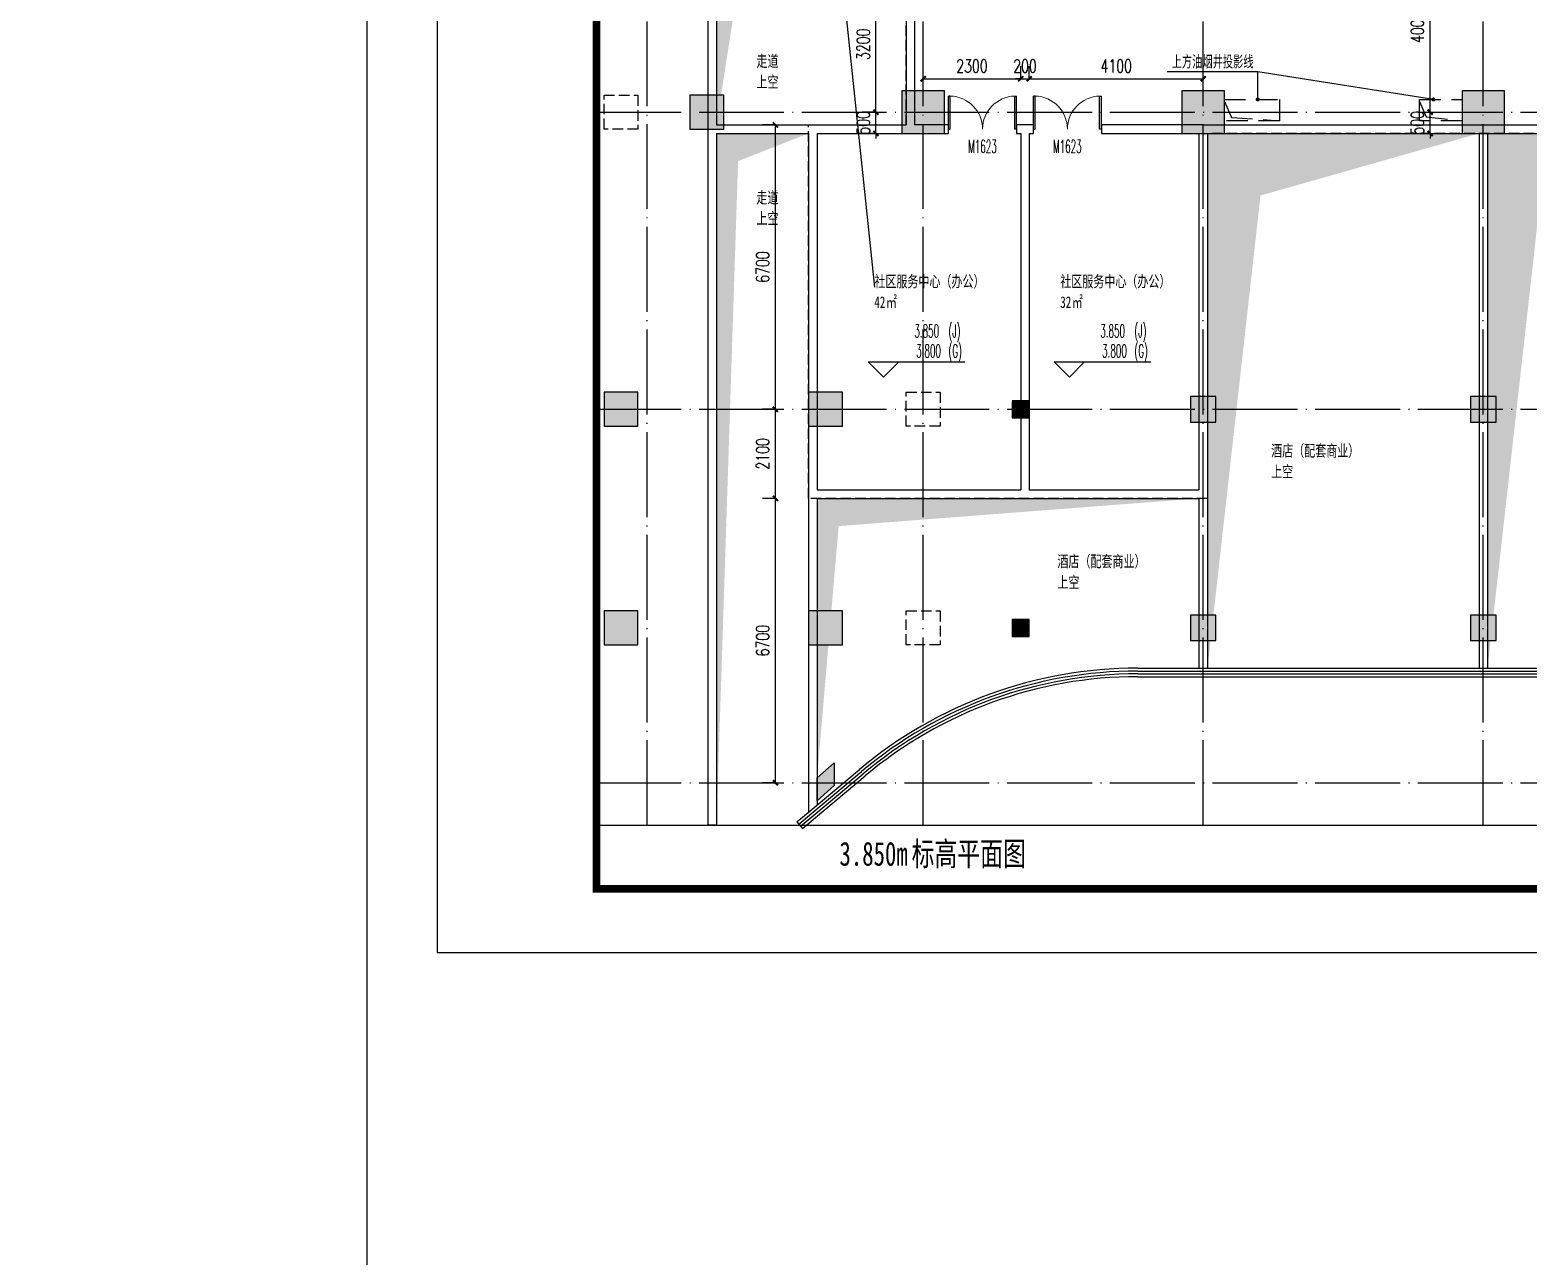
# Model space of a CAD drawing. Header units: millimetres. Extents: x 12325263 to 13848842, y -1463133 to 573208.
# Drawn here: x 12460894 to 12496196, y -671259 to -642370 of the extents above; entities that cross this region are included whole.
import ezdxf
from ezdxf.enums import TextEntityAlignment as Align
from ezdxf.xclip import XClip

# ---------------------------------------------------------------- set-up
doc = ezdxf.new("R2010")
doc.units = ezdxf.units.MM
doc.header["$LTSCALE"] = 1000
doc.header["$XCLIPFRAME"] = 0
for name, pattern in [('ACAD_ISO02W100', [15, 12, -3]), ('ACAD_ISO12W100', [22, 12, -3, 0.5, -3, 0.5, -3]), ('DASH', [0.35, 0.25, -0.1]), ('DASHED2', [0.375, 0.25, -0.125]), ('DOTE', [2.42, 2, -0.2, 0.02, -0.2])]:
    doc.linetypes.add(name, pattern=pattern)
for name, color, linetype in [('12#楼首层平面图$0$CURTWALL', 2, 'Continuous'), ('A-ANNO-ELEV', 3, 'Continuous'), ('A-ANNO-TEXT', 7, 'Continuous'), ('A-AXIS', 16, 'DOTE'), ('A-COLS', 6, 'Continuous'), ('A-WALL', 5, 'Continuous'), ('A-WALL-PATT', 8, 'Continuous'), ('AXIS', 3, 'Continuous'), ('PUB_DIM', 83, 'Continuous'), ('PUB_HATCH', 8, 'Continuous'), ('PUB_TEXT', 7, 'Continuous'), ('s-首层组合pm$0$hs$0$首二层+地下室_04(1)$0$0F$0$12#楼首层平面图$0$CURTWALL', 2, 'Continuous'), ('s-首层组合pm$0$用地红线', 1, 'Continuous'), ('TITLIN1', 7, 'Continuous'), ('WINDOW', 4, 'Continuous'), ('WINDOW_TEXT', 7, 'Continuous'), ('建筑-楼板开洞', 251, 'Continuous'), ('投影线', 6, 'ACAD_ISO02W100'), ('用地红线', 1, 'Continuous'), ('结构边线', 21, 'DASH')]:
    doc.layers.add(name, color=color, linetype=linetype)
doc.layers.add('20230727修改', color=6, linetype='Continuous', plot=False)
doc.styles.add('_TCH_DIM', font='SIMPLEX.shx', dxfattribs={"width": 0.7, "bigfont": 'GBCBIG.shx'})
doc.styles.add('_TCH_DIM_T3', font='SIMPLEX.shx', dxfattribs={"width": 0.705882, "bigfont": 'GBCBIG.shx'})
doc.styles.add('_TCH_WINDOW', font='SIMPLEX', dxfattribs={"width": 0.7, "height": 3.5, "bigfont": 'GBCBIG'})
doc.styles.add('ACHT', font='simhei.ttf')
doc.styles.add('TITXC', font='simhei.ttf')
doc.styles.add('TITXV', font='', dxfattribs={"width": 0.7})
doc.styles.add('宋体', font='', dxfattribs={"width": 0.65})
doc.styles.add('黑体', font='simhei.ttf', dxfattribs={"width": 0.7})
doc.styles.get('TITXV').set_extended_font_data('SimSun')
doc.styles.get('宋体').set_extended_font_data('SimSun')
doc.dimstyles.new('_TCH_ARCH&&120', dxfattribs={"dimtxt": 306, "dimasz": 120, "dimexe": 300, "dimexo": 360, "dimgap": 147, "dimtad": 1, "dimdec": 0, "dimzin": 0, "dimdsep": 46, "dimtxsty": '_TCH_DIM_T3', "dimblk": 'ARCHTICK', "dimcen": 0.09, "dimclrt": 7, "dimazin": 2, "dimtfac": 1, "dimtdec": 0, "dimtix": 1, "dimtmove": 2, "dimatfit": 3, "dimfxl": 1, "dimfxlon": 1, "dimtolj": 1, "dimtzin": 0, "dimarcsym": 0})

# ---------------------------------------------------------------- blocks, each defined once
blk = doc.blocks.new('横向图框_A0')
at = {"layer": 'TITLIN1'}
blk.add_lwpolyline([(0, 0), (1189, 0), (1189, 841), (0, 841)], close=True, dxfattribs=at)
at = {"layer": 'TITLIN1', "const_width": 1.2}
blk.add_lwpolyline([(25, 10), (1179, 10), (1179, 831), (25, 831)], close=True, dxfattribs=at)
blk.add_lwpolyline([(25, 10), (1179, 10), (1179, 831), (25, 831)], close=True, dxfattribs=at)
at = {"style": 'TITXV', "width": 0.8}
for tag, p in [('智能化', (9.38, 781)), ('暖通', (3.13, 781)), ('给排水', (15.63, 705)), ('建筑', (3.13, 705)), ('结构', (9.38, 705)), ('电气', (21.88, 705))]:
    blk.add_attdef(tag, text='', height=2.5, rotation=90, dxfattribs=at).set_placement(p, align=Align.MIDDLE_CENTER)
for tag, height, style, p in [('总工程师', 3, 'ACHT', (1143.11, 210.3)), ('审定', 3, 'ACHT', (1143.11, 202.3)), ('审核', 3, 'ACHT', (1143.11, 194.3)), ('设计总负责人1', 3, 'ACHT', (1143.11, 186.3)), ('设计总负责人2', 3, 'ACHT', (1143.11, 178.3)), ('设计总负责人3', 3, 'ACHT', (1143.11, 170.3)), ('专业负责人1', 3, 'ACHT', (1143.11, 162.3)), ('专业负责人2', 3, 'ACHT', (1143.11, 154.3)), ('专业负责人3', 3, 'ACHT', (1143.11, 146.3)), ('校核1', 3, 'ACHT', (1143.11, 138.3)), ('校核2', 3, 'ACHT', (1143.11, 130.3)), ('设计1', 3, 'ACHT', (1143.11, 122.3)), ('设计2', 3, 'ACHT', (1143.11, 114.3)), ('工程编号', 3, 'TITXC', (1142.31, 74.79)), ('专业', 3, 'TITXC', (1170.43, 74.79)), ('设计阶段', 3, 'TITXC', (1155.54, 67.78)), ('图号', 5, 'TITXC', (1140.34, 32.75)), ('出图日期', 3, 'ACHT', (1144.35, 24.29))]:
    blk.add_attdef(tag, text='', height=height, dxfattribs=dict(style=style)).set_placement(p, align=Align.MIDDLE_CENTER)
at = {"style": 'TITXC', "flags": 1}
for tag, height, p in [('建设单位', 3, (1149.82, 102.29)), ('工程名称', 3, (1149.82, 86.29)), ('图纸名称', 5, (1149.82, 51.04))]:
    blk.add_attdef(tag, text='', height=height, dxfattribs=at).set_placement(p, align=Align.MIDDLE_CENTER)
at = {"style": 'ACHT', "width": 0.8}
for tag, p in [('版本号', (1172.76, 32.79)), ('序号', (1172.76, 24.29))]:
    blk.add_attdef(tag, text='', height=3, dxfattribs=at).set_placement(p, align=Align.MIDDLE_CENTER)
blk = doc.blocks.new('*U20')
blk.add_blockref('横向图框_A0', (0, 0))
blk = doc.blocks.new('A$C15443CC7')
at = {"xscale": 150, "yscale": 150, "zscale": 150}
blk.add_blockref('*U20', (0, 0), dxfattribs=at)
blk = doc.blocks.new('A$C3A5F05FE')
at = {"layer": 's-首层组合pm$0$用地红线', "ltscale": 0.6, "flags": 128}
blk.add_lwpolyline([(197886.4, 32762.1, -0.027114), (199403.7, 218827), (137086.2, 200260.3), (123429.2, 236271.4), (73627.1, 219925.4), (9995.9, 210183.4), (0, 209646.1), (1380.8, 8270.4), (11298.7, 0), (197886.4, 32762)], format="xyb", close=True, dxfattribs=at)
blk = doc.blocks.new('asdfadgf')
at = {"layer": '投影线', "linetype": 'DASHED2', "ltscale": 2}
blk.add_line((-14329, -49963), (36430, -50109), dxfattribs=at)
blk.add_lwpolyline([(-14330, -50163), (36430, -50309)], dxfattribs=at)
blk = doc.blocks.new('_FZH')
blk.add_lwpolyline([(-0.5, -0.5), (0.5, -0.5), (0.5, 0.5), (-0.5, 0.5)], close=True)
at = {"layer": 'PUB_HATCH'}
blk.add_solid([(-0.5, -0.5), (0.5, -0.5), (-0.5, 0.5), (0.5, 0.5)], dxfattribs=at)
blk = doc.blocks.new('asfasfsdgdsfhsghh')
at = {"layer": 'A-WALL-PATT'}
blk.add_hatch(color=256, dxfattribs=at).paths.add_polyline_path([(-41600, 50970), (-41600, 50434), (-42000, 50077), (-42000, 50613)])
at = {"layer": 'A-COLS', "linetype": 'DASH'}
for points in [[(-47020, 66700), (-46220, 66700), (-46220, 65900), (-47020, 65900)], [(-39900, 59700), (-39100, 59700), (-39100, 58900), (-39900, 58900)], [(-39900, 54550), (-39100, 54550), (-39100, 53750), (-39900, 53750)]]:
    blk.add_lwpolyline(points, close=True, dxfattribs=at)
at = {"layer": 'A-COLS'}
blk.add_lwpolyline([(-41600, 50970), (-41600, 50434), (-42000, 50077), (-42000, 50613)], close=True, dxfattribs=at)
at = {"layer": 'A-COLS', "rotation": 270}
for p, xscale, yscale, zscale in [((-39500, 66300), 1000, 1000, 1000), ((-32900, 66300), 1000, 1000, 1000), ((-26300, 66300), 1000, 1000, 1000), ((-44600, 66300), 800, 800, 800), ((-46620, 59300), 800, 800, 800), ((-41800, 59300), 800, 800, 800), ((-37200, 59300), 400, 400, 400), ((-32900, 59300), 600, 600, 600), ((-26300, 59300), 600, 600, 600), ((-46620, 54150), 800, 800, 800), ((-41800, 54150), 800, 800, 800), ((-32900, 54150), 600, 600, 600), ((-26300, 54150), 600, 600, 600), ((-37200, 54150), 400, 400, 400)]:
    blk.add_blockref('_FZH', p, dxfattribs=dict(at, xscale=xscale, yscale=yscale, zscale=zscale))
blk = doc.blocks.new('qlzw')
at = {"layer": 'A-AXIS'}
for p, q in [((12424866.8, 979489.8), (12424866.8, 1082089.8)), ((12431366.8, 979489.8), (12431366.8, 1082089.8)), ((12437966.8, 979489.8), (12437966.8, 1082089.8)), ((12444566.8, 979489.8), (12444566.8, 1082089.8)), ((12411416.8, 1062289.8), (12486866.8, 1062289.8)), ((12411416.8, 1055289.8), (12486866.8, 1055289.8)), ((12411416.8, 1046489.8), (12486866.8, 1046489.8))]:
    blk.add_line(p, q, dxfattribs=at)
blk = doc.blocks.new('A$C6B964159')
at = {"layer": '用地红线', "linetype": 'ACAD_ISO12W100', "ltscale": 0.6, "flags": 128}
blk.add_lwpolyline([(199.938, 32.765, -0.027114), (201.453, 218.83), (139.136, 200.262), (125.478, 236.273), (75.677, 219.926), (12.046, 210.184), (2.05, 209.646), (3.433, 8.27), (13.351, 0), (199.938, 32.765)], format="xyb", close=True, dxfattribs=at)
blk = doc.blocks.new('_ArchTick')
at = {"color": 0, "linetype": 'ByBlock', "const_width": 0.4}
blk.add_lwpolyline([(-0.5, -0.5), (0.5, 0.5)], dxfattribs=at)
blk = doc.blocks.new('*D4965')
at = {"layer": 'Defpoints', "color": 0, "transparency": 16777216}
for p in [(12484242, -643520), (12481942, -644808), (12484242, -644808)]:
    blk.add_point(p, dxfattribs=at)
at = {"layer": 'PUB_DIM', "color": 0, "lineweight": -2, "transparency": 16777216}
for p, q in [((12481942, -643521), (12481942, -643220)), ((12481942, -643520), (12484242, -643520)), ((12484242, -643521), (12484242, -643220))]:
    blk.add_line(p, q, dxfattribs=at)
at = {"layer": 'PUB_DIM', "color": 0, "lineweight": -2, "transparency": 16777216, "xscale": 120, "yscale": 120, "zscale": 120, "rotation": 180}
blk.add_blockref('_ArchTick', (12481942, -643520), dxfattribs=at)
at = {"layer": 'PUB_DIM', "color": 0, "lineweight": -2, "transparency": 16777216, "xscale": 120, "yscale": 120, "zscale": 120}
blk.add_blockref('_ArchTick', (12484242, -643520), dxfattribs=at)
at = {"layer": 'PUB_DIM', "color": 7, "transparency": 16777216, "insert": (12483092, -643220), "char_height": 306, "attachment_point": 5, "style": '_TCH_DIM_T3'}
blk.add_mtext('\\A1;2300', dxfattribs=at)
blk = doc.blocks.new('*D4966')
at = {"layer": 'Defpoints', "color": 0, "transparency": 16777216}
for p in [(12484442, -643520), (12484242, -644808), (12484442, -644808)]:
    blk.add_point(p, dxfattribs=at)
at = {"layer": 'PUB_DIM', "color": 0, "lineweight": -2, "transparency": 16777216}
for p, q in [((12484242, -643520), (12484122, -643520)), ((12484242, -643521), (12484242, -643220)), ((12484242, -643520), (12484442, -643520)), ((12484442, -643521), (12484442, -643220)), ((12484442, -643520), (12484562, -643520))]:
    blk.add_line(p, q, dxfattribs=at)
at = {"layer": 'PUB_DIM', "color": 0, "lineweight": -2, "transparency": 16777216, "xscale": 120, "yscale": 120, "zscale": 120}
blk.add_blockref('_ArchTick', (12484242, -643520), dxfattribs=at)
at = {"layer": 'PUB_DIM', "color": 0, "lineweight": -2, "transparency": 16777216, "xscale": 120, "yscale": 120, "zscale": 120, "rotation": 180}
blk.add_blockref('_ArchTick', (12484442, -643520), dxfattribs=at)
at = {"layer": 'PUB_DIM', "color": 7, "transparency": 16777216, "insert": (12484342, -643220), "char_height": 306, "attachment_point": 5, "style": '_TCH_DIM_T3'}
blk.add_mtext('\\A1;200', dxfattribs=at)
blk = doc.blocks.new('*D4967')
at = {"layer": 'Defpoints', "color": 0, "transparency": 16777216}
for p in [(12488542, -643520), (12484442, -644808), (12488542, -644808)]:
    blk.add_point(p, dxfattribs=at)
at = {"layer": 'PUB_DIM', "color": 0, "lineweight": -2, "transparency": 16777216}
for p, q in [((12484442, -643521), (12484442, -643220)), ((12484442, -643520), (12488542, -643520)), ((12488542, -643521), (12488542, -643220))]:
    blk.add_line(p, q, dxfattribs=at)
at = {"layer": 'PUB_DIM', "color": 0, "lineweight": -2, "transparency": 16777216, "xscale": 120, "yscale": 120, "zscale": 120, "rotation": 180}
blk.add_blockref('_ArchTick', (12484442, -643520), dxfattribs=at)
at = {"layer": 'PUB_DIM', "color": 0, "lineweight": -2, "transparency": 16777216, "xscale": 120, "yscale": 120, "zscale": 120}
blk.add_blockref('_ArchTick', (12488542, -643520), dxfattribs=at)
at = {"layer": 'PUB_DIM', "color": 7, "transparency": 16777216, "insert": (12486492, -643220), "char_height": 306, "attachment_point": 5, "style": '_TCH_DIM_T3'}
blk.add_mtext('\\A1;4100', dxfattribs=at)
blk = doc.blocks.new('*D4968')
at = {"layer": 'Defpoints', "color": 0, "transparency": 16777216}
for p in [(12478460, -644608), (12479242, -644608), (12479242, -651308)]:
    blk.add_point(p, dxfattribs=at)
at = {"layer": 'PUB_DIM', "color": 0, "lineweight": -2, "transparency": 16777216}
for p, q in [((12478461, -644608), (12478160, -644608)), ((12478460, -651308), (12478460, -644608)), ((12478461, -651308), (12478160, -651308))]:
    blk.add_line(p, q, dxfattribs=at)
at = {"layer": 'PUB_DIM', "color": 0, "lineweight": -2, "transparency": 16777216, "xscale": 120, "yscale": 120, "zscale": 120}
for p, rotation in [((12478460, -644608), 90), ((12478460, -651308), 270)]:
    blk.add_blockref('_ArchTick', p, dxfattribs=dict(at, rotation=rotation))
at = {"layer": 'PUB_DIM', "color": 7, "transparency": 16777216, "insert": (12478160, -647958), "char_height": 306, "attachment_point": 5, "rotation": 90, "style": '_TCH_DIM_T3'}
blk.add_mtext('\\A1;6700', dxfattribs=at)
blk = doc.blocks.new('*D4969')
at = {"layer": 'Defpoints', "color": 0, "transparency": 16777216}
for p in [(12478460, -651308), (12479242, -651308), (12479242, -653408)]:
    blk.add_point(p, dxfattribs=at)
at = {"layer": 'PUB_DIM', "color": 0, "lineweight": -2, "transparency": 16777216}
for p, q in [((12478461, -651308), (12478160, -651308)), ((12478460, -653408), (12478460, -651308)), ((12478461, -653408), (12478160, -653408))]:
    blk.add_line(p, q, dxfattribs=at)
at = {"layer": 'PUB_DIM', "color": 0, "lineweight": -2, "transparency": 16777216, "xscale": 120, "yscale": 120, "zscale": 120}
for p, rotation in [((12478460, -651308), 90), ((12478460, -653408), 270)]:
    blk.add_blockref('_ArchTick', p, dxfattribs=dict(at, rotation=rotation))
at = {"layer": 'PUB_DIM', "color": 7, "transparency": 16777216, "insert": (12478160, -652358), "char_height": 306, "attachment_point": 5, "rotation": 90, "style": '_TCH_DIM_T3'}
blk.add_mtext('\\A1;2100', dxfattribs=at)
blk = doc.blocks.new('*D4970')
at = {"layer": 'Defpoints', "color": 0, "transparency": 16777216}
for p in [(12478460, -653408), (12479242, -653408), (12479242, -660108)]:
    blk.add_point(p, dxfattribs=at)
at = {"layer": 'PUB_DIM', "color": 0, "lineweight": -2, "transparency": 16777216}
for p, q in [((12478461, -653408), (12478160, -653408)), ((12478460, -660108), (12478460, -653408)), ((12478461, -660108), (12478160, -660108))]:
    blk.add_line(p, q, dxfattribs=at)
at = {"layer": 'PUB_DIM', "color": 0, "lineweight": -2, "transparency": 16777216, "xscale": 120, "yscale": 120, "zscale": 120}
for p, rotation in [((12478460, -653408), 90), ((12478460, -660108), 270)]:
    blk.add_blockref('_ArchTick', p, dxfattribs=dict(at, rotation=rotation))
at = {"layer": 'PUB_DIM', "color": 7, "transparency": 16777216, "insert": (12478160, -656758), "char_height": 306, "attachment_point": 5, "rotation": 90, "style": '_TCH_DIM_T3'}
blk.add_mtext('\\A1;6700', dxfattribs=at)
blk = doc.blocks.new('*D4986')
at = {"layer": 'Defpoints', "color": 0, "transparency": 16777216}
for p in [(12480830, -641108), (12481742, -641108), (12481742, -644308)]:
    blk.add_point(p, dxfattribs=at)
at = {"layer": 'PUB_DIM', "color": 0, "lineweight": -2, "transparency": 16777216}
for p, q in [((12480831, -641108), (12480530, -641108)), ((12480830, -644308), (12480830, -641108)), ((12480831, -644308), (12480530, -644308))]:
    blk.add_line(p, q, dxfattribs=at)
at = {"layer": 'PUB_DIM', "color": 0, "lineweight": -2, "transparency": 16777216, "xscale": 120, "yscale": 120, "zscale": 120}
for p, rotation in [((12480830, -641108), 90), ((12480830, -644308), 270)]:
    blk.add_blockref('_ArchTick', p, dxfattribs=dict(at, rotation=rotation))
at = {"layer": 'PUB_DIM', "color": 7, "transparency": 16777216, "insert": (12480530, -642708), "char_height": 306, "attachment_point": 5, "rotation": 90, "style": '_TCH_DIM_T3'}
blk.add_mtext('\\A1;3200', dxfattribs=at)
blk = doc.blocks.new('*D4987')
at = {"layer": 'Defpoints', "color": 0, "transparency": 16777216}
for p in [(12480830, -644308), (12481742, -644308), (12481742, -644808)]:
    blk.add_point(p, dxfattribs=at)
at = {"layer": 'PUB_DIM', "color": 0, "lineweight": -2, "transparency": 16777216}
for p, q in [((12480830, -644308), (12480830, -644188)), ((12480831, -644308), (12480530, -644308)), ((12480830, -644808), (12480830, -644308)), ((12480831, -644808), (12480530, -644808)), ((12480830, -644808), (12480830, -644928))]:
    blk.add_line(p, q, dxfattribs=at)
at = {"layer": 'PUB_DIM', "color": 0, "lineweight": -2, "transparency": 16777216, "xscale": 120, "yscale": 120, "zscale": 120}
for p, rotation in [((12480830, -644308), 270), ((12480830, -644808), 90)]:
    blk.add_blockref('_ArchTick', p, dxfattribs=dict(at, rotation=rotation))
at = {"layer": 'PUB_DIM', "color": 7, "transparency": 16777216, "insert": (12480530, -644558), "char_height": 306, "attachment_point": 5, "rotation": 90, "style": '_TCH_DIM_T3'}
blk.add_mtext('\\A1;500', dxfattribs=at)
blk = doc.blocks.new('*D5000')
at = {"layer": 'Defpoints', "color": 0, "transparency": 16777216}
for p in [(12492842, -644308), (12493890, -644308), (12492842, -644808)]:
    blk.add_point(p, dxfattribs=at)
at = {"layer": 'PUB_DIM', "color": 0, "lineweight": -2, "transparency": 16777216}
for p, q in [((12493890, -644308), (12493890, -644188)), ((12493889, -644308), (12494190, -644308)), ((12493890, -644808), (12493890, -644308)), ((12493889, -644808), (12494190, -644808)), ((12493890, -644808), (12493890, -644928))]:
    blk.add_line(p, q, dxfattribs=at)
at = {"layer": 'PUB_DIM', "color": 0, "lineweight": -2, "transparency": 16777216, "xscale": 120, "yscale": 120, "zscale": 120}
for p, rotation in [((12493890, -644308), 270), ((12493890, -644808), 90)]:
    blk.add_blockref('_ArchTick', p, dxfattribs=dict(at, rotation=rotation))
at = {"layer": 'PUB_DIM', "color": 7, "transparency": 16777216, "insert": (12493590, -644558), "char_height": 306, "attachment_point": 5, "rotation": 90, "style": '_TCH_DIM_T3'}
blk.add_mtext('\\A1;500', dxfattribs=at)
blk = doc.blocks.new('*D5001')
at = {"layer": 'Defpoints', "color": 0, "transparency": 16777216}
for p in [(12492842, -640308), (12493890, -640308), (12492842, -644308)]:
    blk.add_point(p, dxfattribs=at)
at = {"layer": 'PUB_DIM', "color": 0, "lineweight": -2, "transparency": 16777216}
for p, q in [((12493889, -640308), (12494190, -640308)), ((12493890, -644308), (12493890, -640308)), ((12493889, -644308), (12494190, -644308))]:
    blk.add_line(p, q, dxfattribs=at)
at = {"layer": 'PUB_DIM', "color": 0, "lineweight": -2, "transparency": 16777216, "xscale": 120, "yscale": 120, "zscale": 120}
for p, rotation in [((12493890, -640308), 90), ((12493890, -644308), 270)]:
    blk.add_blockref('_ArchTick', p, dxfattribs=dict(at, rotation=rotation))
at = {"layer": 'PUB_DIM', "color": 7, "transparency": 16777216, "insert": (12493590, -642308), "char_height": 306, "attachment_point": 5, "rotation": 90, "style": '_TCH_DIM_T3'}
blk.add_mtext('\\A1;4000', dxfattribs=at)
blk = doc.blocks.new('$DorLib2D$00000002')
for p, q in [((-0.5, 0), (-0.5, 0.4875)), ((-0.475, 0.4875), (-0.5, 0.4875)), ((-0.475, 0), (-0.475, 0.4875)), ((0.475, 0), (0.475, 0.4875)), ((0.475, 0.4875), (0.5, 0.4875)), ((0.5, 0), (0.5, 0.4875)), ((-0.5, 0), (-0.475, 0)), ((0.5, 0), (0.475, 0))]:
    blk.add_line(p, q)
at = {"lineweight": 13}
for centre, start, end in [((-0.4875, 0), 0, 88.53072), ((0.4875, 0), 91.46928, 180)]:
    blk.add_arc(centre, 0.4875, start, end, dxfattribs=at)

msp = doc.modelspace()

# ---------------------------------------------------------------- hatches: boundary and pattern name
at = {"layer": '建筑-楼板开洞'}
h = msp.add_hatch(color=256, dxfattribs=at)
h.dxf.hatch_style = 1
h.paths.add_polyline_path([(12477071.6, -644608), (12477071.6, -641045.4), (12476179.3, -639773.3), (12481091.4, -636327.9), (12477840, -639650)])
h = msp.add_hatch(color=256, dxfattribs=at)
h.dxf.hatch_style = 1
h.paths.add_polyline_path([(12477071.6, -661108), (12477071.6, -644808), (12479241.6, -644808), (12477580.6, -645460)])
h = msp.add_hatch(color=256, dxfattribs=at)
h.dxf.hatch_style = 1
h.paths.add_polyline_path([(12488641.6, -657408), (12488641.6, -644808), (12495041.6, -644808), (12489891.6, -646271.2)])
h = msp.add_hatch(color=256, dxfattribs=at)
h.dxf.hatch_style = 1
h.paths.add_polyline_path([(12495241.6, -657408), (12495241.6, -644808), (12501641.6, -644808), (12496491.6, -646271.2)])
h = msp.add_hatch(color=256, dxfattribs=at)
h.dxf.hatch_style = 1
h.paths.add_polyline_path([(12479441.6, -659995.2), (12479441.6, -653408), (12488441.6, -653408), (12479950.6, -654060)])

# ---------------------------------------------------------------- linework, layer by layer
at = {"layer": '12#楼首层平面图$0$CURTWALL'}
for p, q in [((12486999.6, -657408), (12488541.6, -657408)), ((12486999.6, -657474.6), (12488541.6, -657474.6)), ((12486999.6, -657541.3), (12488541.6, -657541.3)), ((12486999.6, -657608), (12488541.6, -657608)), ((12488541.6, -657408), (12495141.6, -657408)), ((12488541.6, -657474.6), (12495141.6, -657474.6)), ((12488541.6, -657541.3), (12495141.6, -657541.3)), ((12488541.6, -657608), (12495141.6, -657608)), ((12495141.6, -657408), (12501741.6, -657408)), ((12495141.6, -657474.6), (12501741.6, -657474.6)), ((12495141.6, -657541.3), (12501741.6, -657541.3)), ((12495141.6, -657608), (12501741.6, -657608)), ((12479277.3, -660772.6), (12480443.1, -659794.3)), ((12479320.1, -660823.7), (12480486, -659845.4)), ((12479363, -660874.7), (12480528.8, -659896.5)), ((12479405.8, -660925.8), (12480571.7, -659947.5)), ((12478968.9, -661031.4), (12479277.3, -660772.6)), ((12479011.7, -661082.4), (12479320.1, -660823.7)), ((12478968.9, -661031.4), (12479097.4, -661184.6)), ((12479054.6, -661133.5), (12479363, -660874.7)), ((12479097.4, -661184.6), (12479405.8, -660925.8))]:
    msp.add_line(p, q, dxfattribs=at)
for radius in [10200, 10133.3, 10066.7, 10000]:
    msp.add_arc((12486999.6, -667608), radius, 90, 130.00003, dxfattribs=at)
at = {"layer": 'A-ANNO-ELEV'}
for p, q in [((12481006.6, -650553), (12480646.6, -650193)), ((12480646.6, -650193), (12482926.6, -650193)), ((12481006.6, -650553), (12481366.6, -650193)), ((12485387.4, -650553), (12485027.4, -650193)), ((12485027.4, -650193), (12487307.4, -650193)), ((12485387.4, -650553), (12485747.4, -650193))]:
    msp.add_line(p, q, dxfattribs=at)
at = {"layer": 'A-WALL'}
for p, q in [((12477071.6, -641045.4), (12477071.6, -644608)), ((12481541.6, -641008), (12481541.6, -644608)), ((12476871.6, -641108.6), (12476871.6, -644708)), ((12481741.6, -641108), (12481741.6, -644608)), ((12477071.6, -644608), (12479341.6, -644608)), ((12479341.6, -644608), (12481541.6, -644608)), ((12482541.6, -644608), (12481741.6, -644608)), ((12482541.6, -644808), (12482541.6, -644608)), ((12484341.6, -644608), (12484141.6, -644608)), ((12484141.6, -644608), (12484141.6, -644808)), ((12484541.6, -644608), (12484341.6, -644608)), ((12484541.6, -644808), (12484541.6, -644608)), ((12488541.6, -644608), (12486141.6, -644608)), ((12486141.6, -644608), (12486141.6, -644808)), ((12488541.6, -644608), (12495141.6, -644608)), ((12495141.6, -644608), (12501741.6, -644608)), ((12476871.6, -644708), (12476871.6, -661108)), ((12477071.6, -644808), (12479241.6, -644808)), ((12477071.6, -644808), (12477071.6, -661108)), ((12479241.6, -644808), (12479241.6, -653308)), ((12479441.6, -644808), (12479441.6, -653208)), ((12479441.6, -644808), (12481641.6, -644808)), ((12481641.6, -644808), (12482541.6, -644808)), ((12484141.6, -644808), (12484241.6, -644808)), ((12484241.6, -644808), (12484241.6, -653208)), ((12484441.6, -644808), (12484441.6, -653208)), ((12484441.6, -644808), (12484541.6, -644808)), ((12486141.6, -644808), (12488441.6, -644808)), ((12488441.6, -644808), (12488441.6, -653208)), ((12488641.6, -644808), (12488641.6, -653308)), ((12488641.6, -644808), (12495041.6, -644808)), ((12495041.6, -644808), (12495041.6, -657408)), ((12495241.6, -644808), (12495241.6, -657408)), ((12495241.6, -644808), (12501641.6, -644808)), ((12479241.6, -653308), (12479241.6, -660802.6)), ((12479441.6, -653208), (12484241.6, -653208)), ((12479441.6, -653408), (12484341.6, -653408)), ((12479441.6, -653408), (12479441.6, -660634.7)), ((12484341.6, -653408), (12488441.6, -653408)), ((12484441.6, -653208), (12488441.6, -653208)), ((12488441.6, -653408), (12488441.6, -657408)), ((12488641.6, -653308), (12488641.6, -657408)), ((12477071.6, -661108), (12476871.6, -661108))]:
    msp.add_line(p, q, dxfattribs=at)
at = {"layer": 'AXIS'}
for p, q in [((12489826.6, -643358.2), (12487690.8, -643358.2)), ((12489826.6, -644008), (12489826.6, -643358.2)), ((12493966.7, -644008), (12489826.6, -643358.2))]:
    msp.add_line(p, q, dxfattribs=at)
at = {"layer": 'AXIS', "const_width": 48}
for points in [[(12489826.6, -644032, 1), (12489826.6, -643984, 1)], [(12493990.5, -644011.7, 1), (12493943, -644004.2, 1)]]:
    msp.add_lwpolyline(points, format="xyb", close=True, dxfattribs=at)
at = {"layer": 'PUB_HATCH'}
msp.add_lwpolyline([(12468841.6, -483133), (12648841.6, -483133), (12648841.6, -713133), (12468841.6, -713133)], close=True, dxfattribs=at)
at = {"layer": '投影线', "linetype": 'DASHED2', "ltscale": 2}
for points in [[(12489041.6, -644008), (12490341.6, -644008), (12490341.6, -644508), (12489041.6, -644508)], [(12493641.6, -644008), (12494641.6, -644008), (12494641.6, -644508), (12493641.6, -644508)]]:
    msp.add_lwpolyline(points, close=True, dxfattribs=at)
for points in [[(12489041.6, -644058), (12489204.5, -644430.2), (12490341.6, -644508)], [(12493641.6, -644058.3), (12493797.8, -644414.6), (12494641.6, -644508)]]:
    msp.add_lwpolyline(points, dxfattribs=at)

# ---------------------------------------------------------------- block references
msp.add_blockref('A$C15443CC7', (12470491.6, -664108))
at = {"layer": 'WINDOW'}
ref = msp.add_blockref('$DorLib2D$00000002', (12483341.6, -644708), dxfattribs=dict(at, xscale=-1600, yscale=1600, zscale=200))
ref.add_attrib('A', 'M1623', (12483003.2, -645266.8), dxfattribs={"layer": 'WINDOW_TEXT', "height": 306, "style": '_TCH_WINDOW', "width": 0.494118})
ref = msp.add_blockref('$DorLib2D$00000002', (12485341.6, -644708), dxfattribs=dict(at, xscale=1600, yscale=1600, zscale=200))
ref.add_attrib('A', 'M1623', (12485003.2, -645266.8), dxfattribs={"layer": 'WINDOW_TEXT', "height": 306, "style": '_TCH_WINDOW', "width": 0.494118})

# ---------------------------------------------------------------- texts
at = {"layer": 'A-ANNO-TEXT'}
for s, height, style, width, p in [('走道', 271.9, 'TITXV', 0.7, (12478013.3, -643238.3)), ('上空', 271.9, 'TITXV', 0.7, (12478013.3, -643728.2)), ('走道', 271.9, 'TITXV', 0.7, (12478013.3, -646455.6)), ('上空', 271.9, 'TITXV', 0.7, (12478013.3, -646945.5)), ('社区服务中心（办公）', 271.9, 'TITXV', 0.7, (12480792.1, -648430, 0)), ('社区服务中心（办公）', 271.9, 'TITXV', 0.7, (12485173, -648430, 0)), ('42', 271.9, 'TITXV', 0.7, (12480792.1, -648919.9, 0)), ('㎡', 271.9, 'TITXV', 0.7, (12481064.4, -648919.9, 0)), ('32', 271.9, 'TITXV', 0.7, (12485173, -648919.9, 0)), ('㎡', 271.9, 'TITXV', 0.7, (12485445.2, -648919.9, 0)), ('3.850', 306, '_TCH_DIM', 0.494118, (12481735, -649617)), ('(J)', 306, '_TCH_DIM', 0.494118, (12482539, -649617)), ('3.850', 306, '_TCH_DIM', 0.494118, (12486115.9, -649617)), ('(J)', 306, '_TCH_DIM', 0.494118, (12486919.9, -649617)), ('3.800', 306, '_TCH_DIM', 0.494118, (12481778.2, -650085)), ('(G)', 306, '_TCH_DIM', 0.494118, (12482539, -650085)), ('3.800', 306, '_TCH_DIM', 0.494118, (12486159.1, -650085)), ('(G)', 306, '_TCH_DIM', 0.494118, (12486919.9, -650085)), ('酒店（配套商业）', 271.9, 'TITXV', 0.7, (12490142.3, -652420.1)), ('上空', 271.9, 'TITXV', 0.7, (12490142.3, -652910)), ('酒店（配套商业）', 271.9, 'TITXV', 0.7, (12485105.9, -655026.4)), ('上空', 271.9, 'TITXV', 0.7, (12485105.9, -655516.3))]:
    msp.add_text(s, height=height, dxfattribs=dict(at, style=style, width=width)).set_placement(p)
at = {"layer": 'PUB_TEXT', "style": '宋体', "width": 0.65}
msp.add_text('上方油烟井投影线', height=271.9, dxfattribs=at).set_placement((12487798.8, -643250.2))
at = {"layer": 'PUB_TEXT', "color": 2, "style": '黑体', "width": 0.7}
for s, p in [('3.850m', (12479970, -662062.5)), ('标高平面图', (12481671.3, -662062.5))]:
    msp.add_text(s, height=563.29, dxfattribs=at).set_placement(p)

# ---------------------------------------------------------------- dimensions: what is measured, and where the dimension line sits
at = {"layer": 'PUB_DIM'}
for p1, p2, distance, picture, middle in [((12492841.6, -644308), (12492841.6, -640308), -1048.4, '*D5001', (12493590, -642308)), ((12481741.6, -644308), (12481741.6, -641108), 911.6, '*D4986', (12480530, -642708)), ((12481941.6, -644808), (12484241.6, -644808), 1288, '*D4965', (12483091.6, -643220)), ((12484241.6, -644808), (12484441.6, -644808), 1288, '*D4966', (12484341.6, -643220)), ((12484441.6, -644808), (12488541.6, -644808), 1288, '*D4967', (12486491.6, -643220)), ((12481741.6, -644808), (12481741.6, -644308), 911.6, '*D4987', (12480530, -644558)), ((12492841.6, -644808), (12492841.6, -644308), -1048.4, '*D5000', (12493590, -644558)), ((12479241.6, -651308), (12479241.6, -644608), 781.6, '*D4968', (12478160, -647958)), ((12479241.6, -653408), (12479241.6, -651308), 781.6, '*D4969', (12478160, -652358)), ((12479241.6, -660108), (12479241.6, -653408), 781.6, '*D4970', (12478160, -656758))]:
    dim = msp.add_aligned_dim(p1=p1, p2=p2, distance=distance, dimstyle='_TCH_ARCH&&120', dxfattribs=at)
    dim.commit()
    dim.dimension.update_dxf_attribs({"geometry": picture, "text_midpoint": middle})

# ---------------------------------------------------------------- next in the draw order: block references
at = {"layer": 's-首层组合pm$0$hs$0$首二层+地下室_04(1)$0$0F$0$12#楼首层平面图$0$CURTWALL'}
ref = msp.add_blockref('A$C3A5F05FE', (12419426.3, -651432.9), dxfattribs=dict(at, rotation=350.0412449425006))
XClip(ref).set_block_clipping_path([(195513.2503203545, 148017.0485826777), (64172.5014155116, 124955.6050650277), (77428.2917839233, 49460.5289228798), (99096.806788845, 53265.1915204667), (106879.0711930003, 8943.2290103992), (216551.3050909508, 28200.0099301159)])

# ---------------------------------------------------------------- next in the draw order: linework, layer by layer
msp.add_lwpolyline([(12474241.6, -616108), (12474241.6, -661108), (12526241.6, -661108), (12526241.6, -616108)], close=True)
at = {"layer": '20230727修改'}
msp.add_lwpolyline([(12548496.8, -332986.8), (12447801, -332986.8), (12480792.1, -648430)], dxfattribs=at)
at = {"layer": '结构边线'}
msp.add_lwpolyline([(12513233.8, -631741), (12510081.7, -633951.5), (12515102.2, -641110.5, -0.1540967), (12515591.6, -642660.7), (12515591.6, -644808), (12488641.6, -644808), (12488641.6, -653408), (12479241.6, -653408), (12479241.6, -644608), (12481541.6, -644608), (12481541.6, -640908), (12482791.6, -640908), (12482791.6, -634891.2), (12496712.6, -625128), (12496841.6, -625128.2), (12496841.6, -625328), (12500520.8, -625328), (12506028, -621465.8), (12513233.8, -631741)], format="xyb", dxfattribs=at)

# ---------------------------------------------------------------- next in the draw order: block references
ref = msp.add_blockref('A$C6B964159', (12417404.7, -651077.9), dxfattribs=dict(xscale=1000, yscale=1000, zscale=1000, rotation=350.0404600819995))
XClip(ref).set_block_clipping_path([(108.9314266962, 8.9447286433), (218.6033967988, 28.2030118956), (197.5637007265, 148.0197623489), (87.8917306239, 128.7614790966)])
ref = msp.add_blockref('asdfadgf', (12501769.6, -610155))
XClip(ref).set_block_clipping_path([(135821.9674536306, 70697.0570140225), (2471.9674536195, 70697.0570140225), (2471.9674536195, -5952.9429859775), (24471.9674536195, -5952.9429859775), (24471.9674536195, -50952.9429859775), (135821.9674516302, -50952.942985978)])
ref = msp.add_blockref('asfasfsdgdsfhsghh', (12521441.5, -710608))
XClip(ref).set_block_clipping_path([(-47199.9851443693, 49500.000000686), (4800.0194169804, 94500.000000686)])
at = {"layer": 'A-WALL'}
ref = msp.add_blockref('qlzw', (50574.7, -1706597.7), dxfattribs=at)
XClip(ref).set_block_clipping_path([(12423666.8107101675, 1045489.7590905253), (12475666.8152715173, 1090489.7590905258)])

doc.saveas('drawing.dxf')
